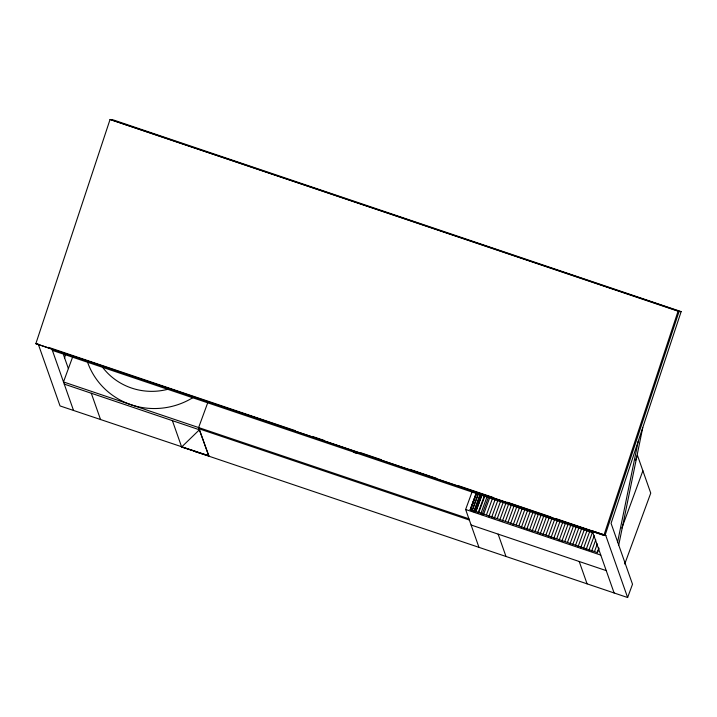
<?xml version="1.0" encoding="UTF-8"?>
<svg xmlns="http://www.w3.org/2000/svg" width="717" height="717" viewBox="0 0 717 717"><rect width="100%" height="100%" fill="white"/><g stroke="black" fill="none" stroke-linecap="round" stroke-linejoin="round"><path stroke-width="1.08" d="M64.647 358.025L65.319 354.736M617.633 541.962L638.22 441.313M618.726 545.072L642.746 427.646M35.85 343.658L110.059 119.47L679.151 311.25L605.005 535.5L35.85 343.658L603.875 535.402L605.775 535.482L592.251 530.894L605.757 535.456L627.626 597.53L195.167 451.549L208.781 455.842L198.627 427.556L207.787 402.595M37.293 344.008L38.288 344.196L60.031 405.93L208.781 455.842L199.416 429.779L64.252 384.106M603.875 535.402L678.076 311.205L679.151 311.25M111.467 119.918L113.555 120.017L681.15 311.617L611.072 523.338L632.511 584.221L627.626 597.53M72.587 357.138L63.49 381.937L468.909 518.794M478.965 547.349L465.629 509.482L472.118 491.799M476.384 492.911L470.227 509.679L476.33 492.749M476.491 493.215L470.397 510.146L476.545 493.368M472.037 510.522L478.14 493.601M472.198 510.997L478.741 493.179M473.901 511.535L479.996 494.613M474.009 511.848L480.551 494.031M475.694 511.096L481.457 495.375M475.595 512.081L481.752 495.304M475.649 512.234L481.806 495.465M478.006 513.058L484.163 496.289M478.499 513.372L484.997 495.653M480.713 513.972L487.246 496.155M481.994 514.788L488.501 497.069M483.419 514.878L489.953 497.06M486.502 514.743L492.274 499.023M488.824 516.706L495.357 498.889M491.521 517.62L498.064 499.803M494.228 518.534L500.762 500.717M497.311 518.391L503.083 502.671M499.632 520.354L506.166 502.536M502.339 521.268L508.873 503.451M505.422 521.134L511.194 505.413M508.129 522.048L513.892 506.319M510.441 524.002L516.984 506.184M513.148 524.916L519.296 508.147M516.231 524.781L522.003 509.061M518.938 525.695L525.086 508.927M521.259 527.658L527.793 509.841M523.957 528.563L530.114 511.795M526.663 529.478L532.812 512.709M529.361 530.392L535.904 512.574M532.068 531.306L538.601 513.489M535.151 531.172L540.923 515.442M537.472 533.125L543.629 516.357M540.179 534.04L546.712 516.222M542.877 534.954L549.419 517.136M545.969 534.819L551.731 519.099M548.281 536.782L554.824 518.965M550.988 537.687L557.521 519.87M553.685 538.601L560.228 520.784M556.777 538.467L562.549 522.747M559.099 540.43L565.632 522.612M561.796 541.344L568.339 523.527M564.888 541.201L570.651 525.48M567.586 542.115L573.358 526.395M569.907 544.078L576.441 526.26M572.605 544.992L579.148 527.174M575.697 544.857L581.469 529.137M578.019 546.811L584.552 528.994M580.716 547.725L587.259 529.908M583.423 548.639L589.571 531.871M586.121 549.554L592.278 532.785M588.827 550.468L594.214 535.787M591.525 551.373L595.755 539.847M594.617 551.239L597.306 543.907M598.856 547.958L597.261 552.556L470.173 509.518M597.378 552.861L598.91 548.675M635.504 460.466L637.413 455.25L650.749 493.117L624.731 564.019M621.836 528.115L642.88 470.773M199.416 429.779L181.661 446.987L172.367 420.601M605.775 535.482L591.48 530.903M677.986 311.483L681.15 311.617M124.982 124.48L127.07 124.579M195.248 451.343L181.661 446.987L208.781 455.842M110.059 119.47L679.062 311.528M48.559 347.36L51.678 348.408M52.744 348.767L295.476 430.738M312.424 436.429L324.093 440.399M361.18 452.893L381.327 459.722M409.936 469.348L436.447 478.329M458.692 485.803L493.681 497.643M507.457 502.267L550.925 516.966M556.213 518.723L591.202 530.562M51.803 348.758L52.368 350.371L592.941 532.848L614.111 592.968M465.629 509.482L600.774 555.101M199.066 428.793L469.348 520.04M471.096 525.005L606.241 570.624M579.211 561.501L587.08 583.844M498.127 534.129L505.996 556.473M91.283 393.23L100.568 419.615M63.553 354.924L68.375 368.619M52.368 350.371L73.546 410.491M192.81 397.684A72.059 70.149 -19.4 0 1 87.537 362.148M167.921 389.259A62.406 60.757 -19.4 0 1 102.504 367.176M357.98 452.723A3.746 3.648 -19.4 0 1 353.015 451.047"/></g></svg>
